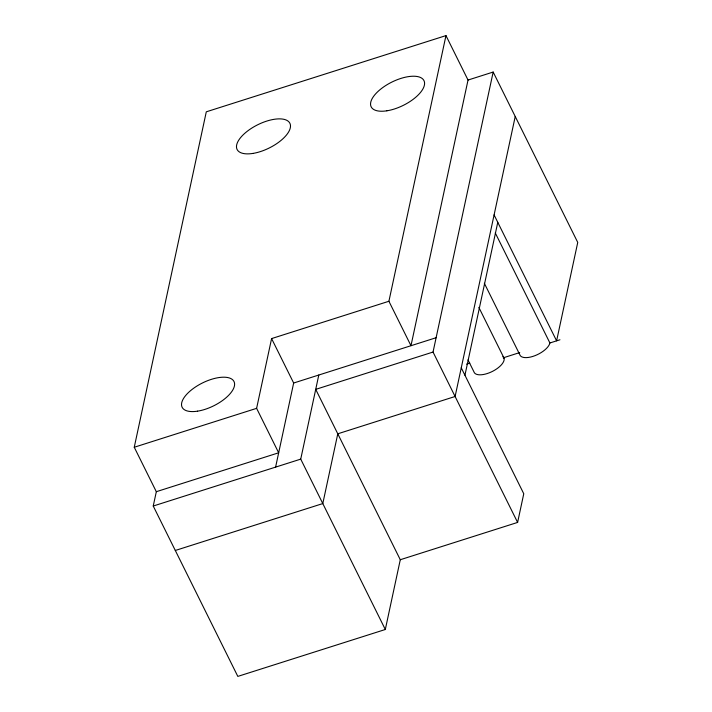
<?xml version="1.0" encoding="UTF-8"?>
<svg xmlns="http://www.w3.org/2000/svg" width="712" height="712" viewBox="0 0 712 712"><rect width="100%" height="100%" fill="white"/><g stroke="black" fill="none" stroke-linecap="round" stroke-linejoin="round"><path stroke-width="1.07" d="M468.033 80.047L493.167 72.046L433.038 352.048L315.719 389.366L400.286 559.73L385.308 629.497L237.817 676.4L153.24 506.027L156.32 491.698L134.256 447.252L206.293 111.82L445.97 35.6L468.033 80.047L410.975 345.712L388.912 301.265L445.97 35.6M156.32 491.698L278.668 452.788L256.614 408.341L271.592 338.583L388.912 301.265M275.597 467.117L293.656 383.02L271.592 338.583M385.308 629.497L300.731 459.124L318.798 375.028M515.23 116.492L455.102 396.495L337.782 433.804L322.794 503.571L175.303 550.474M464.936 375.233L497.768 222.331M400.286 559.73L517.615 522.421L523.765 493.754L461.26 367.828M293.656 383.02L436.118 337.719M134.256 447.252L256.614 408.341M466.627 364.126L469.795 363.111M503.233 357.825L519.733 352.573M484.329 283.251L519.769 354.638A16.572 7.289 -26.4 0 0 534.952 355.68A16.572 7.289 -26.4 0 0 549.904 342.979L559.952 339.784M153.24 506.027L300.731 459.124M493.167 72.046L577.744 242.418L556.606 340.852L494.092 214.926M495.267 232.922L549.904 342.979M478.838 307.362L504.034 358.109M468.007 359.889L473.934 371.833A16.572 7.289 -26.4 0 0 493.051 371.085A16.572 7.289 -26.4 0 0 502.966 356.516M433.038 352.048L517.615 522.421M386.865 110.805A29.468 12.967 -26.4 0 0 424.405 81.836A29.468 12.967 -26.4 0 0 381.436 88.546A29.468 12.967 -26.4 0 0 386.865 110.805M252.778 153.445A29.468 12.967 -26.4 0 0 290.318 124.475A29.468 12.967 -26.4 0 0 247.349 131.195A29.468 12.967 -26.4 0 0 252.778 153.445M197.562 411.162A28.934 12.727 -26.4 0 0 234.426 382.718A28.934 12.727 -26.4 0 0 192.231 389.304A28.934 12.727 -26.4 0 0 197.562 411.162"/></g></svg>
